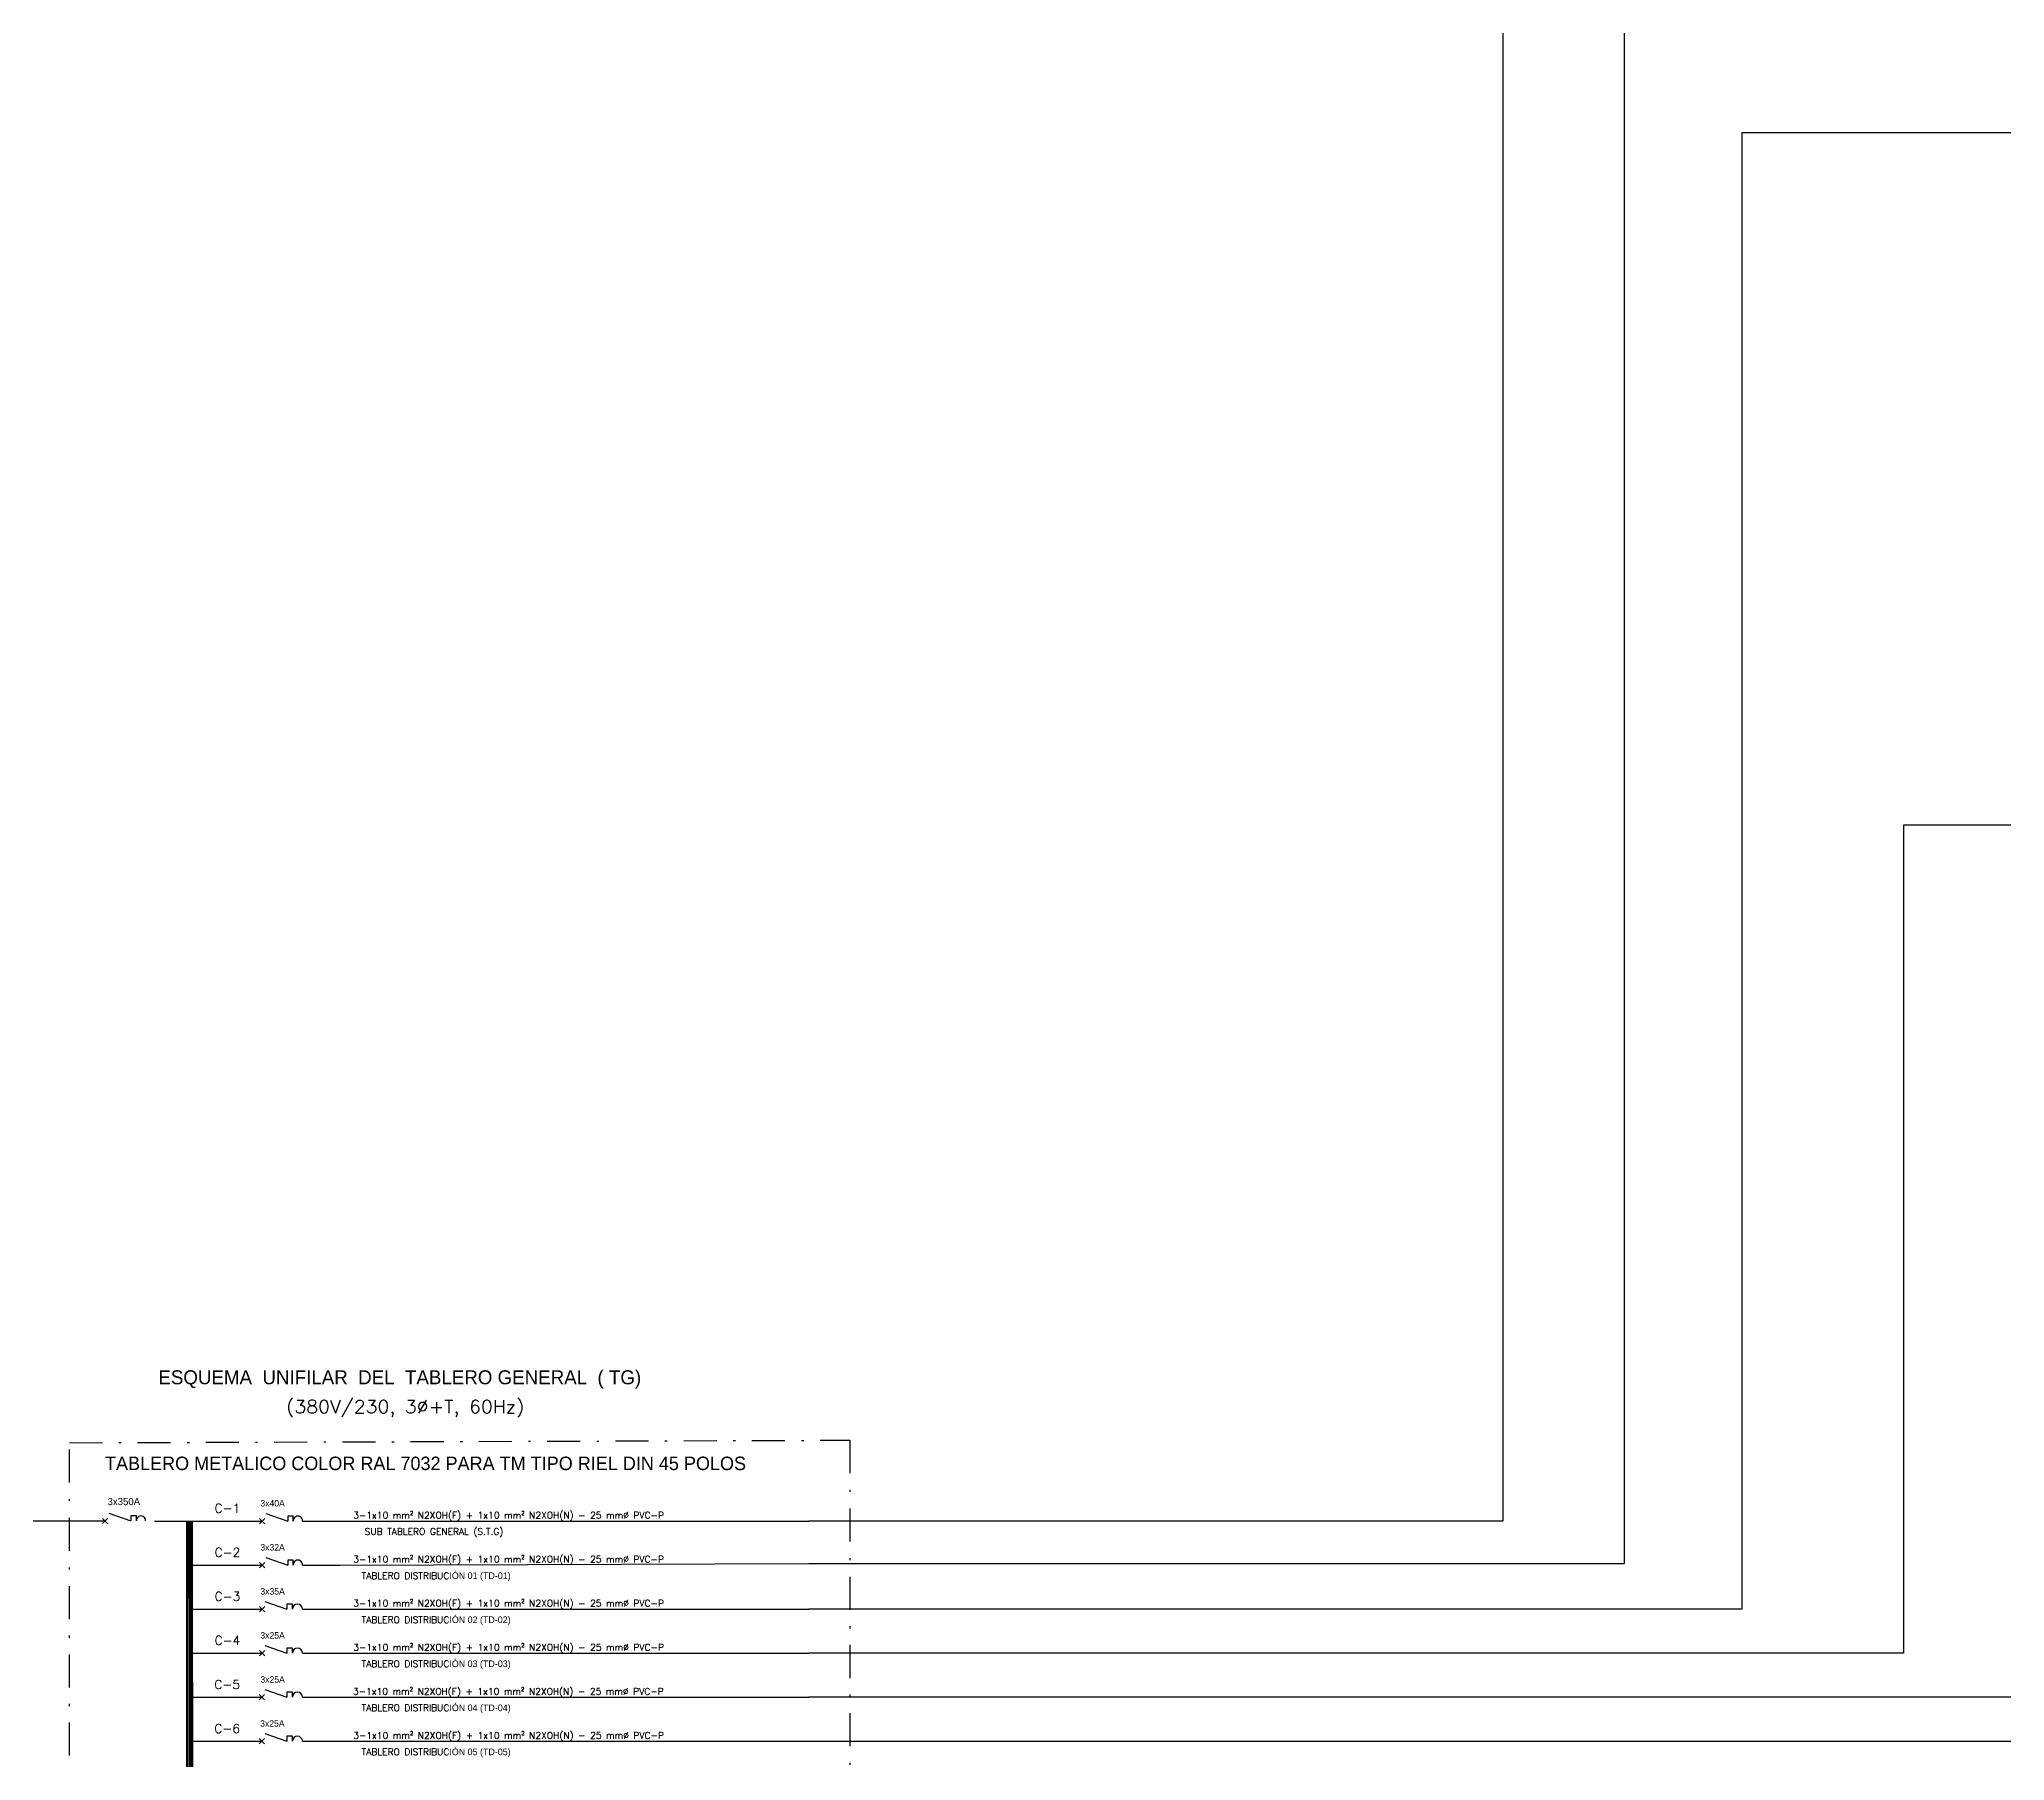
# Model space of a CAD drawing. Header units: inches. Extents: x 1395 to 2352, y -17763 to -17171.
# Drawn here: x 1913.4 to 2002.6, y -17385.7 to -17307.6 of the extents above; entities that cross this region are included whole.
import ezdxf

# ---------------------------------------------------------------- set-up
doc = ezdxf.new("R2010")
doc.units = ezdxf.units.IN
for name, pattern in [('CONTINUA', [0]), ('DASHDOT', [1, 0.5, -0.25, 0, -0.25]), ('HIDDEN', [0.375, 0.25, -0.125])]:
    doc.linetypes.add(name, pattern=pattern)
for name, color, linetype in [('0.4', 4, 'Continuous'), ('PROYECCIONES 0.2', 2, 'HIDDEN'), ('tablero', 1, 'Continuous'), ('TEXTO 0.3', 3, 'Continuous'), ('TEXTO 0.4', 4, 'Continuous')]:
    doc.layers.add(name, color=color, linetype=linetype)
doc.styles.add('CANGREJO80', font='romans.shx', dxfattribs={"width": 1.08, "height": 0.08})
doc.styles.add('kronen', font='GOTHIC.TTF')
doc.styles.add('Romans', font='romans.shx')

msp = doc.modelspace()

# ---------------------------------------------------------------- linework, layer by layer
at = {"layer": '0.4', "color": 240}
for p, q in [((1916.522, -17374.506), (1917.524, -17374.851)), ((1923.644, -17374.513), (1924.647, -17374.858)), ((1916.235, -17374.973), (1916.48, -17374.728)), ((1916.48, -17374.98), (1916.235, -17374.735)), ((1923.358, -17374.98), (1923.602, -17374.735)), ((1923.602, -17374.98), (1923.358, -17374.735)), ((1923.358, -17376.98), (1923.602, -17376.736)), ((1923.602, -17376.98), (1923.358, -17376.736)), ((1923.644, -17376.512), (1924.647, -17376.856)), ((1923.358, -17378.98), (1923.602, -17378.736)), ((1923.602, -17378.98), (1923.358, -17378.736)), ((1923.607, -17378.512), (1924.609, -17378.857)), ((1923.358, -17380.981), (1923.602, -17380.736)), ((1923.602, -17380.981), (1923.358, -17380.736)), ((1923.607, -17380.512), (1924.609, -17380.857)), ((1923.607, -17382.513), (1924.609, -17382.857)), ((1923.347, -17382.981), (1923.592, -17382.736)), ((1923.592, -17382.981), (1923.347, -17382.736)), ((1923.347, -17384.981), (1923.592, -17384.736)), ((1923.592, -17384.981), (1923.347, -17384.736)), ((1923.607, -17384.513), (1924.609, -17384.857))]:
    msp.add_line(p, q, dxfattribs=at)
at = {"layer": '0.4', "color": 5}
for p, q in [((1920.227, -17374.858), (1923.48, -17374.858)), ((1920.227, -17376.858), (1923.48, -17376.858)), ((1920.227, -17378.858), (1923.48, -17378.858)), ((1920.227, -17380.858), (1923.48, -17380.858)), ((1920.217, -17382.859), (1923.47, -17382.859)), ((1920.217, -17384.859), (1923.47, -17384.859))]:
    msp.add_line(p, q, dxfattribs=at)
at = {"layer": '0.4', "color": 5, "elevation": 0}
for points in [[(1948.314, -17376.785), (1985.356, -17376.785), (1985.356, -17294.143), (2084.723, -17294.143), (2084.723, -17262.593), (2105.214, -17262.593)], [(2038.705, -17263.855), (1979.83, -17263.855), (1979.83, -17374.858), (1948.314, -17374.858)], [(2105.214, -17311.697), (2084.723, -17311.697), (2084.723, -17343.248), (1998.02, -17343.248), (1998.02, -17380.858), (1948.314, -17380.858)], [(2038.705, -17311.812), (1990.688, -17311.812), (1990.688, -17378.858), (1948.314, -17378.858)], [(1948.314, -17384.859), (2084.723, -17384.859), (2084.723, -17356.985), (2105.214, -17356.985)], [(2038.705, -17357.1), (2005.816, -17357.1), (2005.816, -17382.859), (1948.314, -17382.859)], [(1901.51, -17373.359), (1901.51, -17374.851), (1916.357, -17374.851), (1916.357, -17374.851)], [(1918.597, -17374.858), (1920.227, -17374.858)]]:
    msp.add_lwpolyline(points, dxfattribs=at)
at = {"layer": '0.4', "color": 240, "elevation": 0}
for points in [[(1917.773, -17374.851), (1917.773, -17374.625), (1917.524, -17374.625), (1917.524, -17374.851)], [(1924.896, -17374.858), (1924.896, -17374.632), (1924.647, -17374.632), (1924.647, -17374.858)], [(1924.896, -17376.856), (1924.896, -17376.631), (1924.647, -17376.631), (1924.647, -17376.856)], [(1924.858, -17378.857), (1924.858, -17378.631), (1924.609, -17378.631), (1924.609, -17378.857)], [(1924.858, -17380.857), (1924.858, -17380.631), (1924.609, -17380.631), (1924.609, -17380.857)], [(1924.858, -17382.857), (1924.858, -17382.631), (1924.609, -17382.631), (1924.609, -17382.857)], [(1924.858, -17384.857), (1924.858, -17384.632), (1924.609, -17384.632), (1924.609, -17384.857)]]:
    msp.add_lwpolyline(points, dxfattribs=at)
at = {"layer": '0.4', "color": 5, "const_width": 0.221, "elevation": 0}
msp.add_lwpolyline([(1920.227, -17374.858), (1920.272, -17402.858)], dxfattribs=at)
at = {"layer": '0.4', "color": 5, "ltscale": 0.075, "elevation": 0}
for points in [[(1925.31, -17374.858), (1927.018, -17374.858), (1948.314, -17374.858)], [(1925.31, -17376.856), (1927.018, -17376.858), (1948.314, -17376.785)], [(1925.31, -17378.857), (1927.018, -17378.858), (1948.314, -17378.858)], [(1925.31, -17380.857), (1927.018, -17380.858), (1948.314, -17380.858)], [(1925.31, -17382.857), (1927.007, -17382.859), (1948.314, -17382.859)], [(1925.31, -17384.857), (1927.007, -17384.859), (1948.314, -17384.859)]]:
    msp.add_lwpolyline(points, dxfattribs=at)
at = {"layer": '0.4', "color": 240}
for centre, radius, start, end in [((1917.98, -17374.832), 0.208, 354.79548, 185.20452), ((1925.103, -17374.839), 0.208, 354.79548, 185.20452), ((1925.103, -17376.838), 0.208, 354.79548, 185.20452), ((1925.084, -17378.857), 0.226, 0, 180), ((1925.084, -17380.857), 0.226, 0, 180), ((1925.084, -17382.857), 0.226, 0, 180), ((1925.084, -17384.857), 0.226, 0, 180)]:
    msp.add_arc(centre, radius, start, end, dxfattribs=at)
at = {"layer": 'PROYECCIONES 0.2', "color": 23, "linetype": 'CONTINUA', "lineweight": 40, "ltscale": 1.15}
msp.add_line((1920.063, -17374.858), (1920.063, -17402.858), dxfattribs=at)
at = {"layer": 'tablero', "color": 1, "linetype": 'DASHDOT', "ltscale": 3, "elevation": 0}
msp.add_lwpolyline([(1950.165, -17371.187), (1950.165, -17410.198), (1914.726, -17410.312), (1914.726, -17371.302)], close=True, dxfattribs=at)

# ---------------------------------------------------------------- texts
at = {"layer": 'TEXTO 0.3', "style": 'kronen'}
msp.add_text('3x350A', height=0.3256, dxfattribs=at).set_placement((1916.462, -17374.135))
at = {"layer": 'TEXTO 0.3', "color": 7}
for s, height, style, p in [('C-1', 0.407, 'Romans', (1921.32, -17374.484)), ('3x40A', 0.292, 'kronen', (1923.403, -17374.196)), ('3-1x10 mm² N2XOH(F) + 1x10 mm² N2XOH(N) - 25 mmØ PVC-P', 0.30177, 'Romans', (1927.617, -17374.743)), ('C-2', 0.407, 'Romans', (1921.32, -17376.484)), ('3x32A', 0.292, 'kronen', (1923.403, -17376.196)), ('3-1x10 mm² N2XOH(F) + 1x10 mm² N2XOH(N) - 25 mmØ PVC-P', 0.30177, 'Romans', (1927.617, -17376.742)), ('C-3', 0.407, 'Romans', (1921.32, -17378.484)), ('3x35A', 0.292, 'kronen', (1923.403, -17378.196)), ('3-1x10 mm² N2XOH(F) + 1x10 mm² N2XOH(N) - 25 mmØ PVC-P', 0.30177, 'Romans', (1927.617, -17378.743)), ('3x25A', 0.292, 'kronen', (1923.403, -17380.196)), ('C-4', 0.407, 'Romans', (1921.32, -17380.484)), ('3-1x10 mm² N2XOH(F) + 1x10 mm² N2XOH(N) - 25 mmØ PVC-P', 0.30177, 'Romans', (1927.617, -17380.744)), ('C-5', 0.407, 'Romans', (1921.31, -17382.485)), ('3x25A', 0.292, 'kronen', (1923.403, -17382.197)), ('3-1x10 mm² N2XOH(F) + 1x10 mm² N2XOH(N) - 25 mmØ PVC-P', 0.30177, 'Romans', (1927.606, -17382.745)), ('C-6', 0.407, 'Romans', (1921.31, -17384.485)), ('3x25A', 0.292, 'kronen', (1923.393, -17384.197)), ('3-1x10 mm² N2XOH(F) + 1x10 mm² N2XOH(N) - 25 mmØ PVC-P', 0.30177, 'Romans', (1927.617, -17384.744))]:
    msp.add_text(s, height=height, dxfattribs=dict(at, style=style)).set_placement(p)
at = {"layer": 'TEXTO 0.3', "color": 7, "attachment_point": 5, "style": 'kronen'}
for s, insert, char_height, width in [('TABLERO METALICO COLOR RAL 7032 PARA TM TIPO RIEL DIN 45 POLOS', (1930.901, -17372.243), 0.61212, 30.90572), ('{\\Fromans|c0;SUB TABLERO GENERAL (S.T.G)}', (1931.288, -17375.386), 0.30177, 18.94515), ('{\\Fromans|c0;TABLERO DISTRIBUC}IÓN 01 (TD-01)', (1931.384, -17377.386), 0.30177, 15.98644), ('{\\Fromans|c0;TABLERO DISTRIBUC}IÓN 02 (TD-02)', (1931.384, -17379.386), 0.30177, 15.98644), ('{\\Fromans|c0;TABLERO DISTRIBUC}IÓN 03 (TD-03)', (1931.384, -17381.386), 0.30177, 15.98644), ('{\\Fromans|c0;TABLERO DISTRIBUC}IÓN 04 (TD-04)', (1931.384, -17383.386), 0.30177, 15.98644), ('{\\Fromans|c0;TABLERO DISTRIBUC}IÓN 05 (TD-05)', (1931.384, -17385.387), 0.30177, 15.98644)]:
    msp.add_mtext(s, dxfattribs=dict(at, insert=insert, char_height=char_height, width=width))
at = {"layer": 'TEXTO 0.4', "color": 42, "insert": (1929.732, -17368.425), "char_height": 0.63593, "attachment_point": 5, "style": 'kronen'}
msp.add_mtext('ESQUEMA  UNIFILAR  DEL  TABLERO GENERAL  ( TG)', dxfattribs=at)
at = {"layer": 'TEXTO 0.4', "color": 42, "ltscale": 0.2, "insert": (1929.977, -17369.758), "char_height": 0.58294, "attachment_point": 5, "style": 'CANGREJO80'}
msp.add_mtext('(380V/230, 3Ø+T, 60Hz)', dxfattribs=at)

doc.saveas('drawing.dxf')
